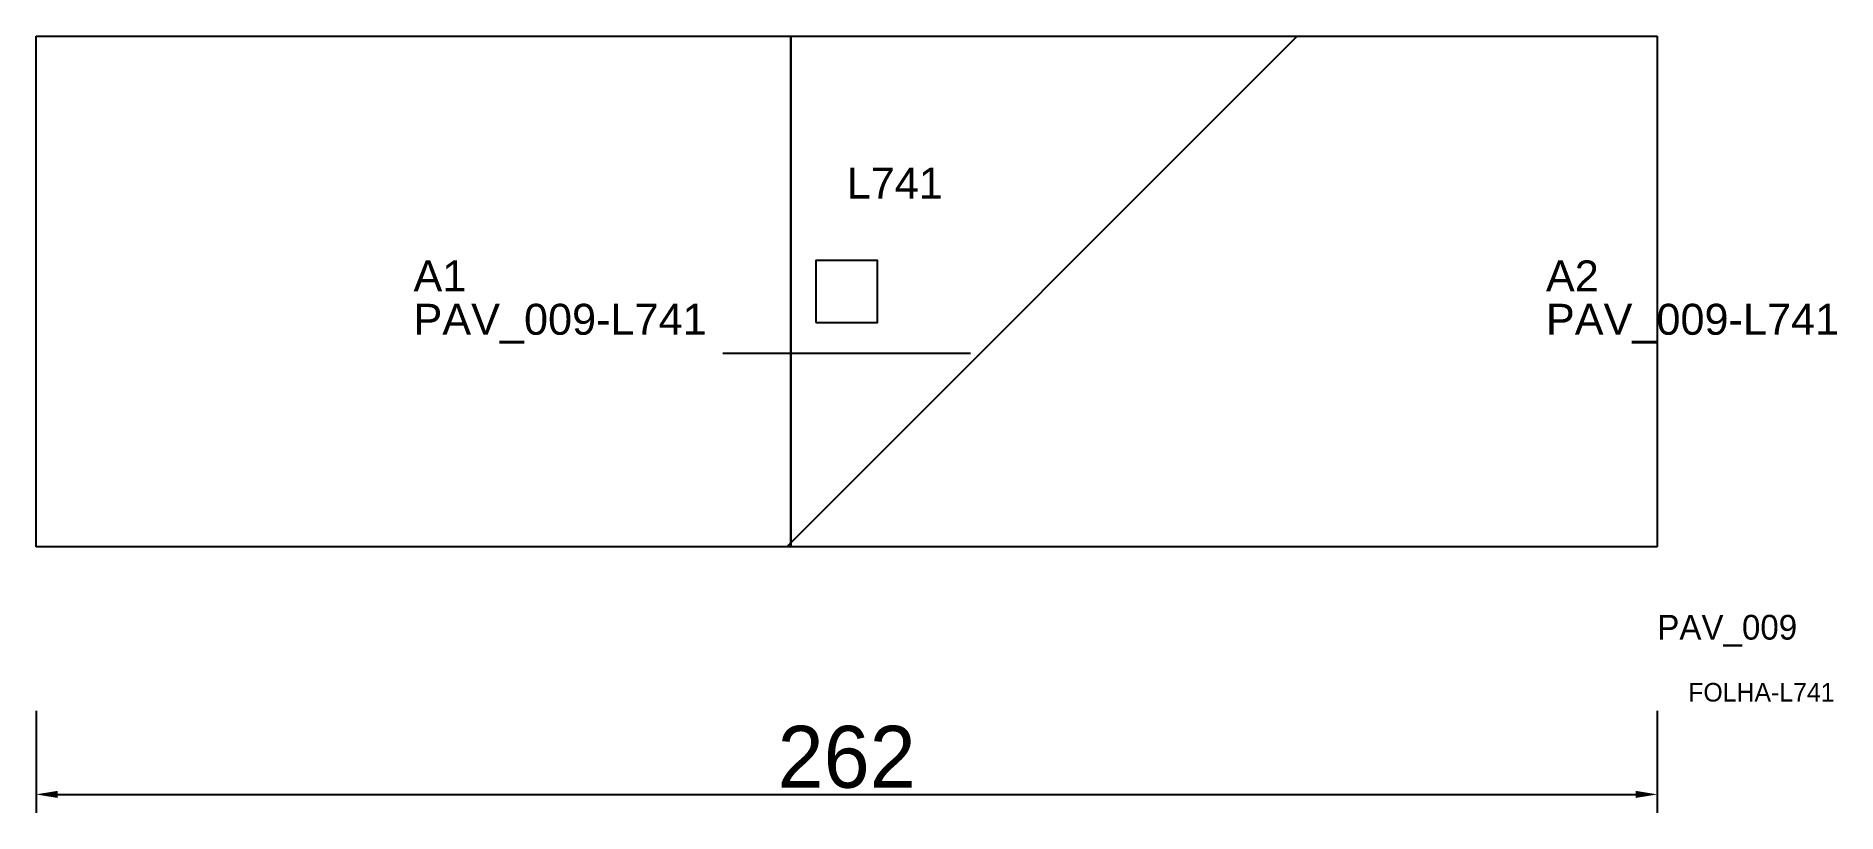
# Model space of a CAD drawing. Header units: metres. Extents: x 222 to 513, y 76 to 202.
import ezdxf

# ---------------------------------------------------------------- set-up
doc = ezdxf.new("R2010")
doc.units = ezdxf.units.M
for name, color, linetype in [('3', 3, 'CONTINUOUS'), ('AUX00', 7, 'CONTINUOUS'), ('COTA', 241, 'CONTINUOUS'), ('FOLHA', 255, 'CONTINUOUS'), ('Hachura', 251, 'CONTINUOUS'), ('NOMENCLATURA', 7, 'CONTINUOUS'), ('Nível', 160, 'CONTINUOUS'), ('Painéis', 200, 'CONTINUOUS'), ('Pilares', 5, 'CONTINUOUS'), ('SARR_2.2x7', 40, 'CONTINUOUS')]:
    doc.layers.add(name, color=color, linetype=linetype)
doc.styles.add('ARIAL', font='Arial.ttf')
doc.styles.add('STR_STANDARD', font='arial.ttf')
doc.dimstyles.new('EZ DXF', dxfattribs={"dimtxt": 10, "dimasz": 3.5, "dimexe": 3, "dimexo": 1.5, "dimgap": 1, "dimtad": 1, "dimdec": 1, "dimdsep": 46, "dimcen": 2.5, "dimazin": 3, "dimtfac": 1, "dimtmove": 0, "dimatfit": 3})

msp = doc.modelspace()

# ---------------------------------------------------------------- hatches: boundary and pattern name
at = {"layer": 'Hachura'}
h = msp.add_hatch(dxfattribs=at)
h.set_pattern_fill('ANSI31', scale=50)
h.paths.add_polyline_path([(484.2, 119), (222.2, 119), (222.2, 201.5), (484.2, 201.5)])
h = msp.add_hatch(dxfattribs=at)
h.set_pattern_fill('ANSI31', scale=50)
h.paths.add_polyline_path([(484.2, 119), (222.2, 119), (222.2, 201.5), (484.2, 201.5)])

# ---------------------------------------------------------------- linework, layer by layer
at = {"layer": '3'}
msp.add_lwpolyline([(344.2, 119), (344.2, 201.5)], close=True, dxfattribs=at)
msp.add_lwpolyline([(344.2, 119), (344.2, 201.5)], close=True, dxfattribs=at)
at = {"layer": 'Painéis', "color": 200}
for p, q in [((222.2, 119), (222.2, 201.5)), ((222.2, 201.5), (484.2, 201.5)), ((222.2, 119), (222.2, 201.5)), ((222.2, 201.5), (484.2, 201.5)), ((484.2, 201.5), (484.2, 119)), ((484.2, 201.5), (484.2, 119)), ((484.2, 119), (222.2, 119)), ((484.2, 119), (222.2, 119))]:
    msp.add_line(p, q, dxfattribs=at)
at = {"layer": 'Pilares'}
msp.add_lwpolyline([(348.2, 155.25), (358.2, 155.25), (358.2, 165.25), (348.2, 165.25)], close=True, dxfattribs=at)
msp.add_lwpolyline([(348.2, 155.25), (358.2, 155.25), (358.2, 165.25), (348.2, 165.25)], close=True, dxfattribs=at)
at = {"layer": 'SARR_2.2x7'}
msp.add_line((333.2, 150.25), (373.2, 150.25), dxfattribs=at)
msp.add_line((333.2, 150.25), (373.2, 150.25), dxfattribs=at)

# ---------------------------------------------------------------- texts
at = {"layer": '3', "style": 'STR_STANDARD'}
for s, p in [('A1', (283.2, 160.25)), ('A1', (283.2, 160.25)), ('A2', (466.2, 160.25)), ('A2', (466.2, 160.25))]:
    msp.add_text(s, height=5, dxfattribs=at).set_placement(p)
at = {"layer": 'AUX00', "style": 'STR_STANDARD'}
for p in [(283.2, 153.25), (283.2, 153.25), (466.2, 153.25), (466.2, 153.25)]:
    msp.add_text('PAV_009-L741', height=5, dxfattribs=at).set_placement(p)
at = {"layer": 'FOLHA'}
msp.add_text('FOLHA-L741', height=3, dxfattribs=at).set_placement((489.2, 94))
msp.add_text('FOLHA-L741', height=3, dxfattribs=at).set_placement((489.2, 94))
at = {"layer": 'NOMENCLATURA', "insert": (353.2, 180.25), "char_height": 5, "attachment_point": 1, "style": 'ARIAL'}
msp.add_mtext('L741', dxfattribs=at)
msp.add_mtext('L741', dxfattribs=at)
at = {"layer": 'Nível'}
msp.add_text('PAV_009', height=4, dxfattribs=at).set_placement((484.2, 104))
msp.add_text('PAV_009', height=4, dxfattribs=at).set_placement((484.2, 104))

# ---------------------------------------------------------------- dimensions: what is measured, and where the dimension line sits
at = {"layer": 'COTA'}
msp.add_linear_dim(base=(222.2, 79), p1=(222.2, 94), p2=(484.2, 94), dimstyle='EZ DXF', dxfattribs=at).render()
msp.add_linear_dim(base=(222.2, 79), p1=(222.2, 94), p2=(484.2, 94), dimstyle='EZ DXF', dxfattribs=at).render()

doc.saveas('drawing.dxf')
